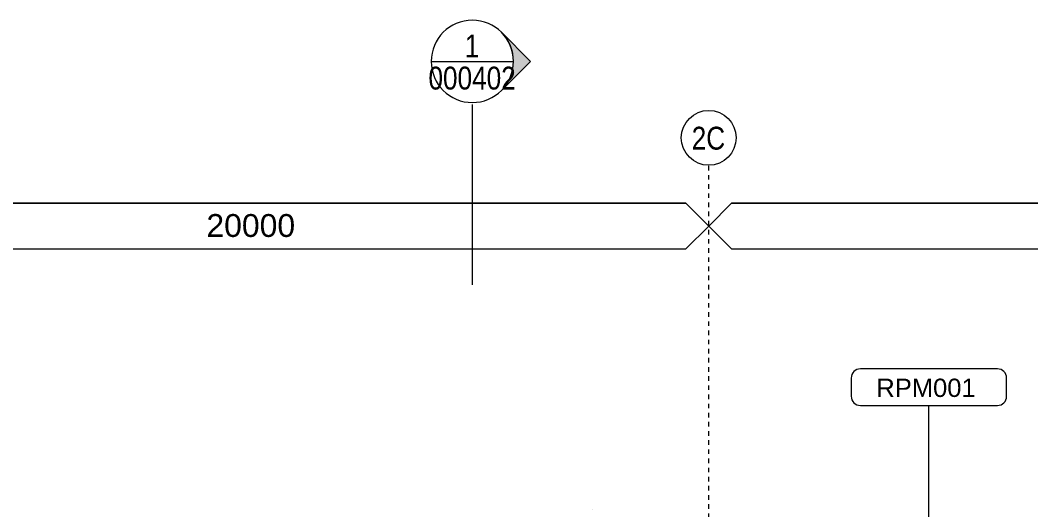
# Model space of a CAD drawing. Header units: metres. Extents: x 4238 to 4687, y -1 to 29.
# Drawn here: x 4317.61 to 4339.73, y 17.77 to 28.48 of the extents above; entities that cross this region are included whole.
import ezdxf

# ---------------------------------------------------------------- set-up
doc = ezdxf.new("R2010")
doc.units = ezdxf.units.M
doc.linetypes.add('Grid Line', pattern=[0.021, 0.012, -0.003, 0.003, -0.003])
for name, color, linetype, lineweight in [('A-ANNO-NOTE', 131, 'Continuous', 5), ('A-DETL-GENF', 92, 'Continuous', 5), ('A-ROOF', 132, 'Continuous', 5), ('A-ROOF-IDEN', 132, 'Continuous', 5), ('G-ANNO-SYMB', 111, 'Continuous', 5), ('S-GRID', 1, 'Continuous', 5), ('S-GRID-IDEN', 1, 'Continuous', 5)]:
    doc.layers.add(name, color=color, linetype=linetype, lineweight=lineweight)
doc.styles.add('Arial', font='arial.ttf', dxfattribs={"height": 0.5})
doc.styles.add('Arial Narrow', font='ARIALN.TTF', dxfattribs={"height": 0.5})
doc.styles.add('Arial_2', font='arial.ttf', dxfattribs={"height": 0.4})

# ---------------------------------------------------------------- blocks, each defined once
blk = doc.blocks.new('Roof Gutters3 - Roof Gutters-1885272-SECTION - GRIDS C4-C5')
at = {"layer": 'A-ROOF'}
blk.add_line((4330.129, 17.77), (4330.129, 17.77), dxfattribs=at)
blk = doc.blocks.new('Dimension - Grids _2D_ - 1-200-639481-SECTION - GRIDS C4-C5')
at = {"layer": 'A-DETL-GENF'}
for p, q in [((4313.182, 24.473), (4312.682, 23.973)), ((4312.682, 23.973), (4313.182, 24.473)), ((4332.182, 24.473), (4313.182, 24.473)), ((4313.182, 24.473), (4332.182, 24.473)), ((4332.682, 23.973), (4332.182, 24.473)), ((4332.682, 23.973), (4332.182, 24.473)), ((4312.682, 23.973), (4313.182, 23.473)), ((4312.682, 23.973), (4313.182, 23.473)), ((4332.182, 23.473), (4332.682, 23.973)), ((4332.682, 23.973), (4332.182, 23.473)), ((4313.182, 23.473), (4332.182, 23.473)), ((4313.182, 23.473), (4332.182, 23.473))]:
    blk.add_line(p, q, dxfattribs=at)
blk = doc.blocks.new('Grid - A1-3055139-SECTION - GRIDS C4-C5')
at = {"layer": 'S-GRID-IDEN'}
blk.add_circle((4352.682, 25.905), 0.6, dxfattribs=at)
blk = doc.blocks.new('Roof Tag - Roof Tag 17W-1080807-SECTION - GRIDS C4-C5')
at = {"layer": 'A-ROOF-IDEN'}
for p, q in [((4339.001, 20.851), (4336.001, 20.851)), ((4335.801, 20.651), (4335.801, 20.251)), ((4339.201, 20.251), (4339.201, 20.651)), ((4336.001, 20.051), (4339.001, 20.051))]:
    blk.add_line(p, q, dxfattribs=at)
for centre, start, end in [((4336.001, 20.651), 90, 180), ((4339.001, 20.651), 0, 90), ((4336.001, 20.251), 180, 270), ((4339.001, 20.251), 270, 0)]:
    blk.add_arc(centre, 0.2, start, end, dxfattribs=at)
blk = doc.blocks.new('Section - Black 2-3055132-SECTION - GRIDS C4-C5')
at = {"layer": 'G-ANNO-SYMB'}
h = blk.add_hatch(color=256, dxfattribs=at)
edge = h.paths.add_edge_path()
edge.add_line((4328.144, 28.213), (4328.781, 27.576))
edge.add_line((4328.781, 27.576), (4328.144, 26.94))
edge.add_arc((4327.508, 27.576), 0.9, 315, 405)
for p, q in [((4328.781, 27.576), (4328.144, 28.213)), ((4328.781, 27.576), (4328.144, 28.213)), ((4328.781, 27.576), (4328.144, 26.94)), ((4328.144, 26.94), (4328.781, 27.576))]:
    blk.add_line(p, q, dxfattribs=at)
for start, end in [(90, 270), (270, 90), (315, 45)]:
    blk.add_arc((4327.508, 27.576), 0.9, start, end, dxfattribs=at)

msp = doc.modelspace()

# ---------------------------------------------------------------- linework, layer by layer
at = {"layer": 'A-ROOF-IDEN'}
msp.add_line((4337.5013, 17.2801), (4337.5013, 20.0512), dxfattribs=at)
at = {"layer": 'G-ANNO-SYMB'}
for p, q in [((4326.6079, 27.5762), (4328.4079, 27.5762)), ((4327.5079, 26.6362), (4327.5079, 22.6906))]:
    msp.add_line(p, q, dxfattribs=at)
at = {"layer": 'S-GRID', "linetype": 'Grid Line'}
msp.add_line((4332.6823, -0.61), (4332.6823, 25.3055), dxfattribs=at)

# ---------------------------------------------------------------- block references
at = {"layer": 'A-DETL-GENF'}
for p in [(0, 0), (20, 0)]:
    msp.add_blockref('Dimension - Grids _2D_ - 1-200-639481-SECTION - GRIDS C4-C5', p, dxfattribs=at)
at = {"layer": 'A-ROOF'}
msp.add_blockref('Roof Gutters3 - Roof Gutters-1885272-SECTION - GRIDS C4-C5', (0, 0), dxfattribs=at)
at = {"layer": 'A-ROOF-IDEN'}
msp.add_blockref('Roof Tag - Roof Tag 17W-1080807-SECTION - GRIDS C4-C5', (0, 0), dxfattribs=at)
at = {"layer": 'G-ANNO-SYMB'}
msp.add_blockref('Section - Black 2-3055132-SECTION - GRIDS C4-C5', (0, 0), dxfattribs=at)
at = {"layer": 'S-GRID-IDEN'}
msp.add_blockref('Grid - A1-3055139-SECTION - GRIDS C4-C5', (-20, 0), dxfattribs=at)

# ---------------------------------------------------------------- texts
at = {"layer": 'A-ANNO-NOTE', "insert": (4321.6879, 24.2366), "char_height": 0.5, "width": 2.324894, "attachment_point": 1, "style": 'Arial'}
msp.add_mtext('20000', dxfattribs=at)
at = {"layer": 'G-ANNO-SYMB', "char_height": 0.5, "attachment_point": 1, "style": 'Arial Narrow'}
for s, insert, width in [('1', (4327.3416, 28.1637), 0.38481), ('000402', (4326.5476, 27.4604), 2.30886)]:
    msp.add_mtext(s, dxfattribs=dict(at, insert=insert, width=width))
at = {"layer": 'S-GRID-IDEN', "insert": (4332.3091, 26.1465), "char_height": 0.5, "width": 0.881856, "attachment_point": 1, "style": 'Arial Narrow'}
msp.add_mtext('2C', dxfattribs=at)

# ---------------------------------------------------------------- next in the draw order: texts
at = {"layer": 'A-ROOF-IDEN', "insert": (4336.3503, 20.6374), "char_height": 0.4, "width": 2.677636, "attachment_point": 1, "style": 'Arial_2', "bg_fill": 3, "box_fill_scale": 1.25, "bg_fill_color": 256, "bg_fill_true_color": 13158600, "bg_fill_transparency": 0}
msp.add_mtext('RPM001', dxfattribs=at)

doc.saveas('drawing.dxf')
